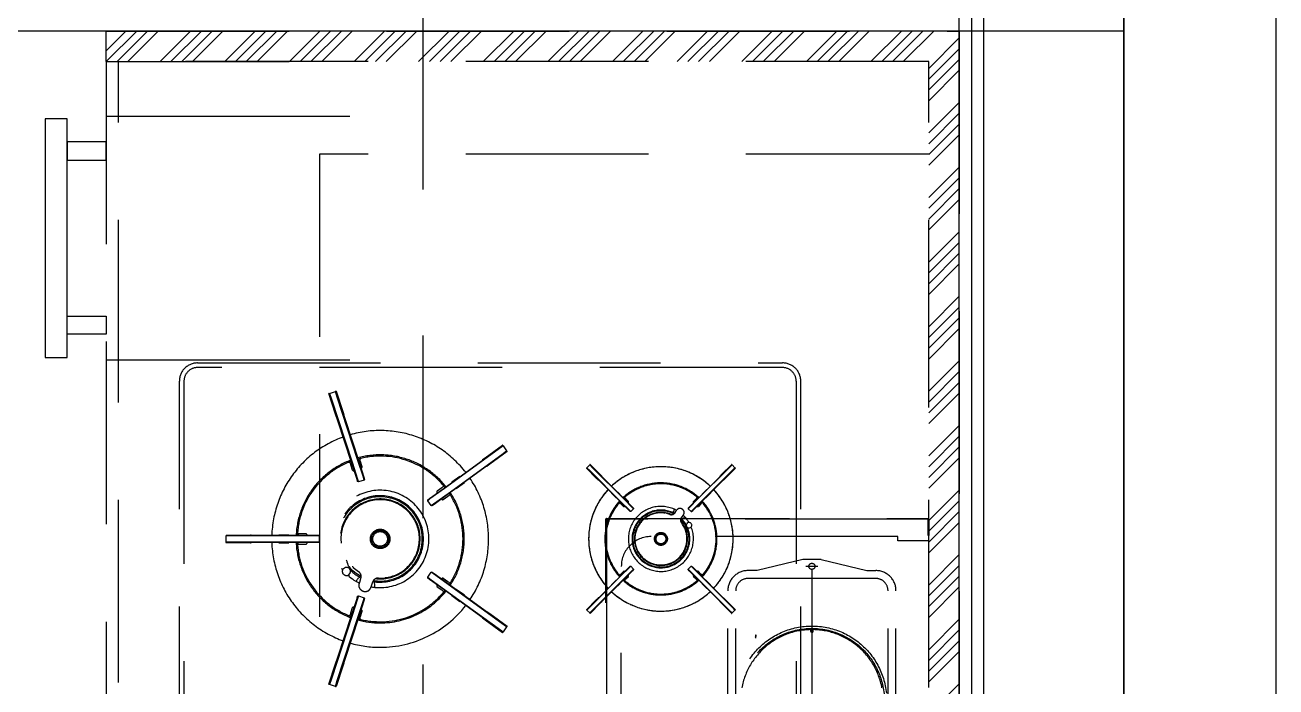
# Model space of a CAD drawing. Header units: millimetres. Extents: x 7294529 to 7346664, y 234399 to 276449.
# Drawn here: x 7305238 to 7306264, y 251716 to 252259 of the extents above; entities that cross this region are included whole.
import ezdxf
from ezdxf.xclip import XClip

# ---------------------------------------------------------------- set-up
doc = ezdxf.new("R2010")
doc.units = ezdxf.units.MM
doc.header["$LTSCALE"] = 100
doc.header["$XCLIPFRAME"] = 2
for name, pattern in [('C-303-L-TF_39B+59C$0$CEN', [62, 60, -1, 0, -1]), ('ST-DASH', [2.7, 1.5, -1.2]), ('U-39B-EX$0$CEN', [62, 60, -1, 0, -1]), ('U-39B-EX$0$HID', [2.3, 1.5, -0.8]), ('U-39B-EX$0$xref-u79B$0$( Hidden )', [0.375, 0.25, -0.125])]:
    doc.linetypes.add(name, pattern=pattern)
for name, color, linetype in [('BP', 7, 'Continuous'), ('C-303-L-TF_39B+59C$0$CEN', 1, 'C-303-L-TF_39B+59C$0$CEN'), ('C-303-L-TF_39B+59C$0$COL', 2, 'Continuous'), ('U-39B-EX$0$CEN', 1, 'U-39B-EX$0$CEN'), ('U-39B-EX$0$CON', 2, 'Continuous'), ('U-39B-EX$0$FUR_미설치가구', 8, 'U-39B-EX$0$HID'), ('U-39B-EX$0$INSUL_line', 8, 'Continuous'), ('U-39B-EX$0$S-ELE', 4, 'Continuous'), ('결로방지', 4, 'ST-DASH')]:
    doc.layers.add(name, color=color, linetype=linetype)
doc.layers.add('U-39B-EX$0$MC', color=152, linetype='Continuous', plot=False)

# ---------------------------------------------------------------- blocks, each defined once
blk = doc.blocks.new('U-39B-EX$0$xref-u79B$0$A$C252D7CA3')
at = {"color": 8, "linetype": 'U-39B-EX$0$xref-u79B$0$( Hidden )', "ltscale": 10}
for p, q in [((0, 50), (0, 250)), ((200, 50), (200, 250))]:
    blk.add_line(p, q, dxfattribs=at)
at = {"color": 8, "linetype": 'U-39B-EX$0$xref-u79B$0$( Hidden )', "ltscale": 10, "elevation": 0}
for points in [[(21, 18), (36, 18), (36, 50), (21, 50)], [(179, 18), (164, 18), (164, 50), (179, 50)], [(2, 18), (198, 18), (198, 0), (2, 0)]]:
    blk.add_lwpolyline(points, close=True, dxfattribs=at)
blk = doc.blocks.new('U-39B-EX$0$39B_주방가구_1')
at = {"layer": 'U-39B-EX$0$FUR_미설치가구', "linetype": 'U-39B-EX$0$HID'}
h = blk.add_hatch(dxfattribs=at)
h.set_pattern_fill('ANSI34', color=256, scale=50, angle=180)
h.set_pattern_definition([(225, (-475328.763, -1076637.795), (26.5165043, -26.5165043), []), (225, (-475337.602, -1076637.795), (26.5165043, -26.5165043), []), (225, (-475346.44, -1076637.795), (26.5165043, -26.5165043), []), (225, (-475355.28, -1076637.795), (26.5165043, -26.5165043), [])])
h.paths.add_polyline_path([(675, -25), (700, -25), (700, 2145), (0, 2145), (0, 2120), (675, 2120)])
for p, q in [((0, 2120), (210, 2120)), ((0, 2075), (210, 2075)), ((0, 1875), (210, 1875)), ((75, 1872.5), (555, 1872.5)), ((555, 1868.7), (75, 1868.7)), ((60, 1292.5), (60, 1857.5)), ((63.8, 1857.5), (63.8, 1292.5)), ((183.3, 1847.5), (188.1, 1849.1)), ((189.6, 1844.3), (188.1, 1849.1)), ((188.7, 1848.8), (188.1, 1849.1)), ((188.3, 1849.1), (188.1, 1849.1)), ((188.7, 1848.8), (190.1, 1844.5)), ((188.8, 1849.3), (194.3, 1832.5)), ((566.2, 1857.5), (566.2, 1292.5)), ((570, 1292.5), (570, 1857.5)), ((188.1, 1830.5), (182.6, 1847.3)), ((183.3, 1847.5), (183, 1846.9)), ((184.4, 1842.6), (183, 1846.9)), ((183.3, 1847.5), (183.1, 1847.5)), ((183.3, 1847.5), (184.9, 1842.8)), ((201.2, 1790.8), (184.4, 1842.6)), ((184.9, 1842.8), (201.7, 1790.9)), ((206.5, 1792.5), (189.6, 1844.3)), ((190.1, 1844.5), (206.9, 1792.6)), ((188.9, 1828.1), (188.1, 1830.5)), ((194.3, 1832.5), (195, 1830.1)), ((202.1, 1808), (202, 1808)), ((204.6, 1800.2), (202.1, 1808)), ((196.2, 1806.1), (198.7, 1798.3)), ((196.3, 1806.1), (196.2, 1806.1)), ((198.7, 1798.3), (198.8, 1798.3)), ((204.5, 1800.2), (204.6, 1800.2)), ((277.2, 1769.8), (321.3, 1801.8)), ((321.6, 1801.4), (277.5, 1769.4)), ((280.5, 1765.4), (324.6, 1797.4)), ((324.9, 1797), (280.8, 1764.9)), ((310.9, 1794.6), (325.2, 1805)), ((329, 1799.7), (314.7, 1789.3)), ((321.3, 1801.8), (325, 1804.5)), ((325.7, 1804.4), (321.6, 1801.4)), ((324.6, 1797.4), (328.6, 1800.3)), ((328.5, 1799.6), (324.9, 1797)), ((325.7, 1804.4), (325, 1804.5)), ((325.7, 1804.4), (325.5, 1804.6)), ((325.7, 1804.4), (328.6, 1800.3)), ((328.5, 1799.6), (328.6, 1800.3)), ((328.8, 1800.1), (328.6, 1800.3)), ((200.1, 1790.2), (200.5, 1789)), ((200.5, 1789), (201.9, 1784.7)), ((205.8, 1776.9), (201.2, 1790.8)), ((201.7, 1790.9), (206.2, 1777)), ((211, 1778.6), (206.5, 1792.5)), ((206.9, 1792.6), (211.5, 1778.8)), ((208.6, 1791.6), (208.2, 1792.8)), ((210, 1787.3), (208.6, 1791.6)), ((308.9, 1793.1), (310.9, 1794.6)), ((314.7, 1789.3), (312.7, 1787.8)), ((394.4, 1786.4), (394.3, 1786.3)), ((394.4, 1786.4), (396.8, 1788.8)), ((394.4, 1786.4), (396.8, 1784.1)), ((394.4, 1786.4), (394.4, 1786)), ((396.9, 1788.9), (396.8, 1788.8)), ((399.1, 1786.4), (396.8, 1788.8)), ((397.2, 1788.8), (396.8, 1788.8)), ((397.1, 1789.2), (405.4, 1780.8)), ((397.2, 1788.8), (399.3, 1786.7)), ((424.8, 1760.8), (399.1, 1786.4)), ((399.3, 1786.7), (425, 1761)), ((511.1, 1786.7), (485.4, 1761)), ((485.6, 1760.8), (511.3, 1786.4)), ((513.3, 1789.2), (505, 1780.8)), ((513.2, 1788.8), (511.1, 1786.7)), ((511.3, 1786.4), (513.7, 1788.8)), ((513.2, 1788.8), (513.7, 1788.8)), ((513.5, 1788.9), (513.7, 1788.8)), ((516, 1786.4), (513.7, 1788.8)), ((516, 1786.4), (513.7, 1784.1)), ((516, 1786.4), (516, 1786)), ((516, 1786.4), (516.1, 1786.3)), ((203.2, 1784.1), (203.4, 1784.1)), ((206.3, 1775.1), (205.8, 1776.9)), ((206.2, 1777), (207, 1774.8)), ((211.7, 1776.3), (207, 1774.8)), ((209.1, 1786), (209.3, 1786.1)), ((211.7, 1776.3), (211, 1778.6)), ((211.5, 1778.8), (212, 1776.9)), ((212, 1776.9), (211.7, 1776.3)), ((290.2, 1779.3), (283.6, 1774.5)), ((290.3, 1779.3), (290.2, 1779.3)), ((402.4, 1777.7), (394, 1786.1)), ((396.5, 1783.9), (394.4, 1786)), ((422.2, 1758.2), (396.5, 1783.9)), ((396.8, 1784.1), (422.4, 1758.4)), ((403.6, 1776.6), (402.4, 1777.7)), ((405.4, 1780.8), (406.6, 1779.6)), ((513.7, 1784.1), (488, 1758.4)), ((488.2, 1758.2), (513.9, 1783.9)), ((505, 1780.8), (503.8, 1779.6)), ((506.8, 1776.6), (508, 1777.7)), ((508, 1777.7), (516.4, 1786.1)), ((513.9, 1783.9), (516, 1786)), ((207, 1774.8), (206.3, 1775.1)), ((265.4, 1761.2), (277.2, 1769.8)), ((277.5, 1769.4), (265.7, 1760.8)), ((271.4, 1765.9), (271.6, 1765.7)), ((275.3, 1769.9), (271.7, 1767.3)), ((276.3, 1770.7), (275.3, 1769.9)), ((283.6, 1774.5), (283.6, 1774.4)), ((287.2, 1769.5), (293.9, 1774.3)), ((287.2, 1769.6), (287.2, 1769.5)), ((293.9, 1774.3), (293.8, 1774.4)), ((414.6, 1765.8), (414.6, 1765.7)), ((417.5, 1768.6), (417.4, 1768.6)), ((421.4, 1764.8), (417.5, 1768.6)), ((489.1, 1764.8), (492.9, 1768.6)), ((492.9, 1768.6), (493, 1768.6)), ((495.8, 1765.8), (495.8, 1765.7)), ((265.7, 1760.8), (263.8, 1759.4)), ((263.8, 1759.4), (263.9, 1760.1)), ((266.7, 1755.4), (263.8, 1759.4)), ((263.9, 1760.1), (265.4, 1761.2)), ((266.7, 1755.4), (268.6, 1756.8)), ((269, 1756.4), (267.4, 1755.2)), ((268.6, 1756.8), (280.5, 1765.4)), ((280.8, 1764.9), (269, 1756.4)), ((275.1, 1760.8), (275.3, 1760.6)), ((276.6, 1760.4), (280.3, 1763)), ((280.3, 1763), (281.3, 1763.8)), ((414.6, 1765.7), (418.4, 1761.8)), ((418.4, 1761.8), (418.5, 1761.9)), ((421.3, 1764.7), (421.4, 1764.8)), ((421.7, 1757.5), (422.3, 1756.9)), ((429.1, 1751.3), (422.2, 1758.2)), ((422.3, 1756.9), (424.4, 1754.7)), ((422.4, 1758.4), (429.3, 1751.5)), ((431.7, 1753.9), (424.8, 1760.8)), ((425, 1761), (431.9, 1754.1)), ((426.3, 1760.9), (425.7, 1761.5)), ((428.5, 1758.8), (426.3, 1760.9)), ((428.3, 1757.7), (428.5, 1757.8)), ((485.4, 1761), (478.5, 1754.1)), ((478.7, 1753.9), (485.6, 1760.8)), ((488, 1758.4), (481.1, 1751.5)), ((481.3, 1751.3), (488.2, 1758.2)), ((482, 1758.8), (484.1, 1760.9)), ((482.1, 1757.7), (482, 1757.8)), ((484.1, 1760.9), (484.7, 1761.5)), ((488.1, 1756.9), (486, 1754.7)), ((488.7, 1757.5), (488.1, 1756.9)), ((489.1, 1764.7), (489.1, 1764.8)), ((492, 1761.8), (491.9, 1761.9)), ((495.8, 1765.7), (492, 1761.8)), ((267.4, 1755.2), (266.7, 1755.4)), ((425.4, 1754.7), (425.5, 1754.9)), ((430, 1750.4), (429.1, 1751.3)), ((429.3, 1751.5), (430.5, 1750.4)), ((430.5, 1750.4), (430, 1750.4)), ((432.8, 1752.7), (430.5, 1750.4)), ((432.8, 1752.7), (431.7, 1753.9)), ((431.9, 1754.1), (432.8, 1753.2)), ((432.8, 1753.2), (432.8, 1752.7)), ((465.3, 1749.4), (465.4, 1749.4)), ((466.5, 1749.2), (467.8, 1751)), ((467.8, 1751), (468.4, 1751.8)), ((473.2, 1747.1), (471.9, 1745.3)), ((473.8, 1747.9), (473.2, 1747.1)), ((478.5, 1754.1), (477.6, 1753.2)), ((477.6, 1752.7), (478.7, 1753.9)), ((477.6, 1753.2), (477.6, 1752.7)), ((477.6, 1752.7), (480, 1750.4)), ((481.1, 1751.5), (480, 1750.4)), ((480, 1750.4), (480.4, 1750.4)), ((480.4, 1750.4), (481.3, 1751.3)), ((485, 1754.7), (484.9, 1754.9)), ((472.4, 1744.2), (472.4, 1744.2)), ((477.5, 1741.5), (476.8, 1740.9)), ((478.7, 1737.1), (479.6, 1737.3)), ((98.3, 1731.2), (116, 1731.2)), ((98.8, 1731), (98.3, 1730.5)), ((98.3, 1730.7), (98.3, 1730.5)), ((98.3, 1725.5), (98.3, 1730.5)), ((103.3, 1730.5), (98.3, 1730.5)), ((98.3, 1725.5), (103.3, 1725.5)), ((98.3, 1725.5), (98.8, 1725)), ((98.3, 1725.5), (98.3, 1725.2)), ((116, 1724.7), (98.3, 1724.7)), ((98.8, 1731), (103.3, 1731)), ((103.3, 1725), (98.8, 1725)), ((103.3, 1731), (157.8, 1731)), ((157.8, 1730.5), (103.3, 1730.5)), ((103.3, 1725.5), (157.8, 1725.5)), ((157.8, 1725), (103.3, 1725)), ((116, 1731.2), (118.5, 1731.2)), ((118.5, 1724.7), (116, 1724.7)), ((149.9, 1731.1), (141.7, 1731.1)), ((141.7, 1731.1), (141.7, 1731)), ((141.7, 1725), (141.7, 1724.9)), ((141.7, 1724.9), (149.9, 1724.9)), ((149.9, 1731), (149.9, 1731.1)), ((149.9, 1724.9), (149.9, 1725)), ((157.8, 1731), (172.4, 1731)), ((172.4, 1730.5), (157.8, 1730.5)), ((157.8, 1725.5), (172.4, 1725.5)), ((172.4, 1725), (157.8, 1725)), ((159.3, 1732.2), (158, 1732.2)), ((163.8, 1732.2), (159.3, 1732.2)), ((164.8, 1731), (164.8, 1731.2)), ((164.8, 1724.7), (164.8, 1725)), ((172.4, 1731), (174.3, 1731)), ((174.8, 1730.5), (172.4, 1730.5)), ((172.4, 1725.5), (174.8, 1725.5)), ((174.3, 1725), (172.4, 1725)), ((174.3, 1731), (174.8, 1730.5)), ((174.8, 1725.5), (174.3, 1725)), ((174.8, 1730.5), (174.8, 1725.5)), ((649.7, 1729.9), (447.2, 1729.9)), ((454.8, 1733.3), (454.8, 1733)), ((456.7, 1732.7), (456.8, 1733.1)), ((649.7, 1726.4), (649.7, 1729.9)), ((675, 1726.4), (649.7, 1726.4)), ((158, 1723.7), (159.3, 1723.7)), ((159.3, 1723.7), (163.8, 1723.7)), ((219.5, 1722.7), (219.2, 1722.3)), ((221.7, 1720.6), (222, 1721)), ((422.2, 1697.8), (429.1, 1704.7)), ((429.3, 1704.5), (422.4, 1697.6)), ((429.1, 1704.7), (430, 1705.6)), ((430.5, 1705.6), (429.3, 1704.5)), ((430, 1705.6), (430.5, 1705.6)), ((430.5, 1705.6), (432.8, 1703.2)), ((477.6, 1703.2), (480, 1705.6)), ((481.1, 1704.5), (480, 1705.6)), ((480, 1705.6), (480.4, 1705.6)), ((480.4, 1705.6), (481.3, 1704.7)), ((488, 1697.6), (481.1, 1704.5)), ((481.3, 1704.7), (488.2, 1697.8)), ((571.6, 1711), (534.1, 1702)), ((586.6, 1711), (571.6, 1711)), ((574.1, 1705.5), (584.1, 1705.5)), ((586.6, 1711), (624.1, 1702)), ((195.5, 1704.1), (194.4, 1703.4)), ((199.2, 1698.4), (199.9, 1699.6)), ((207.8, 1696.8), (207.8, 1696.8)), ((208, 1692.4), (209, 1695.5)), ((263.8, 1696.6), (266.7, 1700.6)), ((263.8, 1696.6), (265.7, 1695.2)), ((263.9, 1695.9), (263.8, 1696.6)), ((265.4, 1694.8), (263.9, 1695.9)), ((277.2, 1686.2), (265.4, 1694.8)), ((265.7, 1695.2), (277.5, 1686.6)), ((266.7, 1700.6), (267.4, 1700.7)), ((268.6, 1699.2), (266.7, 1700.6)), ((267.4, 1700.7), (269, 1699.6)), ((280.5, 1690.6), (268.6, 1699.2)), ((269, 1699.6), (280.8, 1691)), ((275.3, 1695.4), (275.1, 1695.2)), ((280.3, 1692.9), (276.6, 1695.6)), ((396.5, 1672.1), (422.2, 1697.8)), ((422.4, 1697.6), (396.8, 1671.9)), ((399.1, 1669.5), (424.8, 1695.2)), ((425, 1695), (399.3, 1669.3)), ((418.4, 1694.1), (414.6, 1690.3)), ((418.5, 1694.1), (418.4, 1694.1)), ((422.3, 1699.1), (421.7, 1698.5)), ((424.4, 1701.2), (422.3, 1699.1)), ((424.8, 1695.2), (431.7, 1702.1)), ((431.9, 1701.9), (425, 1695)), ((425.5, 1701.1), (425.4, 1701.2)), ((425.7, 1694.5), (426.3, 1695.1)), ((426.3, 1695.1), (428.5, 1697.2)), ((428.5, 1698.2), (428.3, 1698.3)), ((431.7, 1702.1), (432.8, 1703.2)), ((432.8, 1702.8), (431.9, 1701.9)), ((432.8, 1703.2), (432.8, 1702.8)), ((477.6, 1703.2), (478.7, 1702.1)), ((477.6, 1702.8), (477.6, 1703.2)), ((478.5, 1701.9), (477.6, 1702.8)), ((485.4, 1695), (478.5, 1701.9)), ((478.7, 1702.1), (485.6, 1695.2)), ((482.1, 1698.3), (482, 1698.2)), ((482, 1697.2), (484.1, 1695.1)), ((484.1, 1695.1), (484.7, 1694.5)), ((485, 1701.2), (484.9, 1701.1)), ((511.1, 1669.3), (485.4, 1695)), ((485.6, 1695.2), (511.3, 1669.5)), ((488.1, 1699.1), (486, 1701.2)), ((513.7, 1671.9), (488, 1697.6)), ((488.7, 1698.5), (488.1, 1699.1)), ((488.2, 1697.8), (513.9, 1672.1)), ((492, 1694.1), (491.9, 1694.1)), ((495.8, 1690.3), (492, 1694.1)), ((534.1, 1702), (526.6, 1702)), ((631.6, 1695.5), (526.6, 1695.5)), ((579.1, 1703), (579.1, 1486.6)), ((624.1, 1702), (631.6, 1702)), ((207.5, 1690.9), (208, 1692.4)), ((217.5, 1689.3), (217, 1687.9)), ((218.5, 1692.4), (217.5, 1689.3)), ((220.3, 1692.8), (220.2, 1692.8)), ((271.6, 1690.3), (271.4, 1690.1)), ((271.7, 1688.7), (275.3, 1686.1)), ((275.3, 1686.1), (276.3, 1685.3)), ((321.3, 1654.1), (277.2, 1686.2)), ((277.5, 1686.6), (321.6, 1654.6)), ((281.3, 1692.2), (280.3, 1692.9)), ((324.6, 1658.6), (280.5, 1690.6)), ((280.8, 1691), (324.9, 1659)), ((293.9, 1681.7), (287.2, 1686.5)), ((287.2, 1686.5), (287.2, 1686.4)), ((414.6, 1690.3), (414.6, 1690.2)), ((417.4, 1687.4), (417.5, 1687.4)), ((417.5, 1687.4), (421.4, 1691.2)), ((421.4, 1691.2), (421.3, 1691.3)), ((489.1, 1691.3), (489.1, 1691.2)), ((489.1, 1691.2), (492.9, 1687.4)), ((492.9, 1687.4), (493, 1687.4)), ((495.8, 1690.2), (495.8, 1690.3)), ((510.1, 1504.5), (510.1, 1685.5)), ((516.6, 1504.5), (516.6, 1685.5)), ((641.6, 1504.5), (641.6, 1685.5)), ((648.1, 1504.5), (648.1, 1685.5)), ((201.2, 1665.2), (205.8, 1679.1)), ((206.2, 1678.9), (201.7, 1665)), ((205.8, 1679.1), (206.3, 1680.9)), ((207, 1681.2), (206.2, 1678.9)), ((206.3, 1680.9), (207, 1681.2)), ((206.5, 1663.5), (211, 1677.4)), ((211.5, 1677.2), (206.9, 1663.3)), ((207, 1681.2), (211.7, 1679.7)), ((211, 1677.4), (211.7, 1679.7)), ((212, 1679), (211.5, 1677.2)), ((211.7, 1679.7), (212, 1679)), ((283.6, 1681.5), (283.6, 1681.5)), ((283.6, 1681.5), (290.2, 1676.6)), ((290.2, 1676.6), (290.3, 1676.7)), ((293.8, 1681.6), (293.9, 1681.7)), ((394, 1669.9), (402.4, 1678.2)), ((405.4, 1675.2), (397.1, 1666.8)), ((402.4, 1678.2), (403.6, 1679.4)), ((406.6, 1676.3), (405.4, 1675.2)), ((505, 1675.2), (503.8, 1676.3)), ((513.3, 1666.8), (505, 1675.2)), ((506.8, 1679.4), (508, 1678.2)), ((508, 1678.2), (516.4, 1669.9)), ((184.4, 1613.4), (201.2, 1665.2)), ((201.7, 1665), (184.9, 1613.2)), ((189.6, 1611.7), (206.5, 1663.5)), ((206.9, 1663.3), (190.1, 1611.5)), ((200.5, 1667), (200.1, 1665.8)), ((201.9, 1671.3), (200.5, 1667)), ((203.4, 1671.9), (203.2, 1671.9)), ((208.2, 1663.2), (208.6, 1664.4)), ((208.6, 1664.4), (210, 1668.7)), ((209.3, 1669.9), (209.1, 1670)), ((312.7, 1668.1), (314.7, 1666.7)), ((314.7, 1666.7), (329, 1656.3)), ((394.3, 1669.7), (394.4, 1669.5)), ((394.4, 1670), (396.5, 1672.1)), ((396.8, 1671.9), (394.4, 1669.5)), ((394.4, 1670), (394.4, 1669.5)), ((396.8, 1667.2), (394.4, 1669.5)), ((396.8, 1667.2), (399.1, 1669.5)), ((396.8, 1667.2), (397.2, 1667.2)), ((396.8, 1667.2), (396.9, 1667.1)), ((399.3, 1669.3), (397.2, 1667.2)), ((513.2, 1667.2), (511.1, 1669.3)), ((511.3, 1669.5), (513.7, 1667.2)), ((513.2, 1667.2), (513.7, 1667.2)), ((513.5, 1667.1), (513.7, 1667.2)), ((516, 1669.5), (513.7, 1671.9)), ((516, 1669.5), (513.7, 1667.2)), ((513.9, 1672.1), (516, 1670)), ((516, 1669.5), (516, 1670)), ((516, 1669.5), (516.1, 1669.7)), ((198.7, 1657.7), (196.2, 1649.9)), ((198.8, 1657.7), (198.7, 1657.7)), ((202.1, 1648), (204.6, 1655.8)), ((204.6, 1655.8), (204.5, 1655.8)), ((310.9, 1661.4), (308.9, 1662.9)), ((325.2, 1651), (310.9, 1661.4)), ((325, 1651.5), (321.3, 1654.1)), ((321.6, 1654.6), (325.7, 1651.6)), ((328.6, 1655.7), (324.6, 1658.6)), ((324.9, 1659), (328.5, 1656.4)), ((328.6, 1655.7), (325.7, 1651.6)), ((328.6, 1655.7), (328.5, 1656.4)), ((328.6, 1655.7), (328.8, 1655.9)), ((578.1, 1652), (578.1, 1653.5)), ((580.1, 1652), (580.1, 1653.5)), ((196.2, 1649.9), (196.3, 1649.9)), ((202, 1648), (202.1, 1648)), ((325, 1651.5), (325.7, 1651.6)), ((325.5, 1651.4), (325.7, 1651.6)), ((579.6, 1651.5), (578.6, 1651.5)), ((182.6, 1608.7), (188.1, 1625.5)), ((188.1, 1625.5), (188.9, 1627.9)), ((194.3, 1623.5), (188.8, 1606.7)), ((195, 1625.9), (194.3, 1623.5)), ((183, 1609.1), (184.4, 1613.4)), ((184.9, 1613.2), (183.3, 1608.5)), ((183, 1609.1), (183.3, 1608.5)), ((183.1, 1608.5), (183.3, 1608.5)), ((188.1, 1606.9), (183.3, 1608.5)), ((188.1, 1606.9), (189.6, 1611.7)), ((188.1, 1606.9), (188.7, 1607.2)), ((188.1, 1606.9), (188.3, 1606.8)), ((190.1, 1611.5), (188.7, 1607.2))]:
    blk.add_line(p, q, dxfattribs=at)
for points in [[(675, 0), (675, 2120), (0, 2120), (0, 2145), (700, 2145), (700, 0), (675, 0)], [(10, 0), (10, 2120)]]:
    blk.add_lwpolyline(points, dxfattribs=at)
for points in [[(675, 0), (675, 2120), (0, 2120), (0, 0)], [(175, 1145.9), (675, 1145.9), (675, 2043.9), (175, 2043.9)]]:
    blk.add_lwpolyline(points, close=True, dxfattribs=at)
for points in [[(674.4, 1744.3), (410.6, 1744.3), (410.6, 1445.5), (674.4, 1445.5), (674.4, 1458.9), (675, 1458.9), (675, 1445.5, -0.414214), (674.4, 1444.9), (410.6, 1444.9, -0.414214), (410, 1445.5), (410, 1744.3, -0.414214), (410.6, 1744.9), (674.4, 1744.9, -0.414214), (675, 1744.3), (675, 1730.9), (674.4, 1730.9)], [(533.4, 1648.9), (532.9, 1648.9), (532.7, 1647.6, -0.138775), (533.1, 1646.6)]]:
    blk.add_lwpolyline(points, format="xyb", close=True, dxfattribs=at)
blk.add_lwpolyline([(675, 1463.4), (649.7, 1463.4), (649.7, 1459.9), (447.2, 1459.9, -0.414214), (422.7, 1484.4), (422.7, 1705.4)], format="xyb", dxfattribs=at)
for centre, radius in [((224.8, 1728), 8), ((224.8, 1728), 7.5), ((224.8, 1728), 7), ((224.8, 1728), 6), ((455.2, 1728), 5.33), ((455.2, 1728), 5), ((455.2, 1728), 4.67), ((455.2, 1728), 4), ((579.1, 1705.5), 2.5), ((579.1, 1595), 61.5), ((579.1, 1595), 59.5)]:
    blk.add_circle(centre, radius, dxfattribs=at)
for centre, radius, start, end in [((75, 1857.5), 15, 90, 180), ((75, 1857.5), 11.2, 90, 180), ((555, 1857.5), 15, 0, 90), ((555, 1857.5), 11.2, 0, 90), ((189.8, 1845.1), 4.29, 103.7031, 110.3867), ((184.1, 1843.7), 3.91, 105.2902, 112.62), ((189.3, 1828.2), 0.5, 198, 258), ((194.6, 1829.9), 0.5, 318, 18), ((224.8, 1728), 89, 109.9317, 178.0683), ((224.8, 1728), 89, 37.9317, 106.0683), ((224.8, 1728), 69, 38.4919, 105.5081), ((322.3, 1802.4), 3.91, 33.2902, 40.62), ((325.4, 1797.5), 4.29, 31.7031, 38.3867), ((224.8, 1728), 69, 110.4919, 177.5081), ((224.8, 1728), 68, 112.4942, 175.5058), ((224.8, 1728), 68, 110.7804, 112.4942), ((199.2, 1789.9), 1, 18, 112.4942), ((224.8, 1728), 68, 110.5286, 110.7804), ((224.8, 1728), 68, 105.2196, 105.4714), ((224.8, 1728), 68, 103.506, 105.2196), ((209.2, 1793.1), 1, 103.5058, 198), ((224.8, 1728), 68, 40.4942, 103.5058), ((209, 1787), 1, 288, 18), ((309.2, 1792.7), 0.5, 126, 186), ((312.4, 1788.2), 0.5, 246, 306), ((396, 1784.4), 2.61, 132.2902, 139.62), ((399, 1787), 2.86, 130.7031, 137.3867), ((455.2, 1728), 59.3, 46.9317, 133.0683), ((455.2, 1728), 59.3, 97.0683, 133.0683), ((455.2, 1728), 59.3, 46.9317, 97.0683), ((511.4, 1787), 2.86, 42.6133, 49.2969), ((514.4, 1784.4), 2.61, 40.38, 47.7098), ((202.9, 1785), 1, 198, 288), ((224.8, 1728), 89, 325.9317, 34.0683), ((403.8, 1776.8), 0.333, 225, 285), ((406.4, 1779.4), 0.333, 345, 45), ((504, 1779.4), 0.333, 135, 195), ((506.6, 1776.8), 0.333, 255, 315), ((224.8, 1728), 40, 264.1386, 217.4632), ((272.2, 1766.5), 1, 126, 216), ((275.8, 1771.5), 1, 306, 40.4942), ((224.8, 1728), 68, 38.5286, 38.7804), ((224.8, 1728), 69, 326.4919, 33.5081), ((455.2, 1728), 59.3, 136.9317, 223.0683), ((455.2, 1728), 59.3, 136.9317, 169.0683), ((455.2, 1728), 46, 47.4919, 132.5081), ((455.2, 1728), 46, 117, 132.5081), ((455.2, 1728), 45.3, 49.4942, 132.4714), ((455.2, 1728), 45.3, 103.4942, 132.4714), ((455.2, 1728), 46, 101.4919, 117), ((455.2, 1728), 46, 47.4919, 96.5081), ((455.2, 1728), 45.3, 49.4942, 94.5058), ((455.2, 1728), 59.3, 28.9317, 43.0683), ((455.2, 1728), 59.3, 316.9317, 43.0683), ((224.8, 1728), 35.5, 262.6786, 220.8307), ((224.8, 1728), 34.6, 261.5963, 242.4037), ((224.8, 1728), 32.8, 270, 240.2863), ((224.8, 1728), 32.2, 279.302, 224.6224), ((276.1, 1761.2), 1, 216, 306), ((281.9, 1763), 1, 31.5058, 126), ((224.8, 1728), 68, 33.2196, 33.4714), ((224.8, 1728), 68, 31.506, 33.2196), ((224.8, 1728), 68, 328.4942, 31.5058), ((455.2, 1728), 46, 137.4919, 222.5081), ((455.2, 1728), 45.3, 137.5286, 222.4714), ((455.2, 1728), 46, 137.4919, 168.5081), ((455.2, 1728), 45.3, 137.5286, 166.5058), ((455.2, 1728), 45.3, 137.7804, 139.4942), ((421.2, 1757), 0.667, 45, 139.4942), ((455.2, 1728), 45.3, 137.5286, 137.7804), ((455.2, 1728), 45.3, 132.2196, 132.4714), ((426.2, 1762), 0.667, 130.5058, 225), ((428, 1758.3), 0.667, 315, 45), ((482.4, 1758.3), 0.667, 135, 225), ((484.2, 1762), 0.667, 315, 49.4942), ((455.2, 1728), 45.3, 47.7804, 49.494), ((455.2, 1728), 45.3, 47.5286, 47.7804), ((455.2, 1728), 45.3, 42.2196, 42.4714), ((455.2, 1728), 45.3, 317.5286, 40.5058), ((489.2, 1757), 0.667, 40.5058, 135), ((455.2, 1728), 45.3, 31.4942, 42.2193), ((455.2, 1728), 46, 29.4919, 42.5081), ((455.2, 1728), 46, 317.4919, 42.5081), ((424.9, 1755.2), 0.667, 225, 315), ((455.2, 1728), 26.7, 66.1386, 19.4632), ((455.2, 1728), 23.7, 64.6786, 22.8307), ((455.2, 1728), 23.1, 63.5963, 44.4037), ((455.2, 1728), 21.8, 72, 42.2863), ((455.2, 1728), 21.4, 81.302, 26.6224), ((455.2, 1728), 21.4, 124.2355, 126.3023), ((455.2, 1728), 21.4, 69.6154, 79.2358), ((455.2, 1728), 21.8, 65.7137, 72), ((463.8, 1751.2), 3.33, 249.6154, 258.0577), ((463.8, 1751.2), 3.33, 258.0558, 265.213), ((463.8, 1751.2), 3.33, 265.2111, 324), ((470.9, 1749.6), 5.33, 155.0167, 184.2991), ((460.4, 1738.2), 11.6, 63.0898, 64.3036), ((470.9, 1749.6), 5.33, 184.2971, 189.4838), ((468.8, 1753.9), 6.19, 239.8461, 240.3473), ((455.2, 1728), 23.1, 62.7485, 62.9822), ((455.2, 1728), 26.7, 65.1178, 66.1386), ((470.7, 1749.6), 5.16, 153.7503, 155.0372), ((455.2, 1728), 26.7, 61.1808, 65.1178), ((470.5, 1750), 2.78, 144.1446, 144.3318), ((470.5, 1750.3), 2.62, 134.1757, 144.3109), ((470.6, 1750.2), 2.72, 143.9769, 144.2104), ((474.6, 1743.4), 3.33, 144, 203.4228), ((470.9, 1749.6), 5.33, 283.7009, 312.9833), ((455.2, 1728), 26.7, 42.8822, 46.8192), ((471.6, 1749.5), 2.7, 323.6726, 333.7418), ((471, 1749.4), 5.16, 312.9628, 314.2497), ((455.2, 1728), 26.7, 41.8614, 42.8822), ((455.2, 1728), 26.7, 32.5368, 41.8614), ((485.5, 1755.2), 0.667, 225, 315), ((455.2, 1728), 46, 317.4919, 24.5081), ((455.2, 1728), 45.3, 319.4942, 22.5058), ((455.2, 1728), 59.3, 316.9317, 25.0683), ((455.2, 1728), 59.3, 172.9317, 223.0683), ((475.6, 1749), 6.2, 227.6866, 228.1534), ((455.2, 1728), 23.1, 45.0139, 45.2479), ((455.2, 1728), 22.9, 23.5504, 44.9822), ((463.4, 1736.3), 11.4, 43.6654, 44.9007), ((474.6, 1743.4), 3.33, 203.4209, 210.5385), ((470.9, 1749.6), 5.33, 278.5162, 283.7029), ((474.6, 1743.4), 3.33, 210.5366, 218.3846), ((455.2, 1728), 21.4, 28.6859, 38.3846), ((455.2, 1728), 23.7, 29.1693, 43.3214), ((455.2, 1728), 21.4, 26.6221, 28.6862), ((476, 1739.6), 0.134, 206.1335, 231.0926), ((475.8, 1739.3), 0.168, 1.8144, 61.0699), ((478.2, 1739.2), 2.17, 128, 175.8988), ((478.2, 1739.2), 2.17, 175.8988, 236.1012), ((473.1, 1735.8), 3.33, 346.3191, 23.5504), ((479.6, 1734.2), 3.33, 166.3191, 194.3276), ((478.2, 1739.2), 2.17, 236.1012, 284), ((477.1, 1737.2), 0.13, 180.5502, 206.2237), ((477.1, 1742), 0.661, 307.8742, 335.3382), ((478.2, 1739.2), 2.33, 305.6342, 106.2344), ((477.1, 1742), 0.67, 335.3505, 32.3988), ((479.7, 1736.7), 0.661, 76.6696, 104.118), ((479.7, 1736.7), 0.67, 19.6012, 76.6495), ((102.6, 1730.9), 4.29, 175.7031, 182.3867), ((102.2, 1725.1), 3.91, 177.2902, 184.62), ((118.5, 1730.7), 0.5, 30, 90), ((118.5, 1725.2), 0.5, 270, 330), ((224.8, 1728), 89, 181.9317, 250.0683), ((224.8, 1728), 69, 182.4919, 249.5081), ((224.8, 1728), 68, 175.506, 177.2196), ((224.8, 1728), 68, 177.2196, 177.4714), ((224.8, 1728), 68, 182.5286, 182.7804), ((224.8, 1728), 68, 182.7804, 184.4942), ((158, 1733.2), 1, 175.5058, 270), ((163.8, 1731.2), 1, 0, 90), ((163.8, 1724.7), 1, 270, 0), ((455.2, 1728), 46, 173.4919, 222.5081), ((455.2, 1728), 45.3, 175.4942, 222.4714), ((447.2, 1705.4), 24.5, 90, 180), ((158, 1722.7), 1, 90, 184.4942), ((224.8, 1728), 68, 184.4942, 247.5058), ((197.2, 1701.4), 3.25, 74.1012, 122), ((192.9, 1707.8), 5, 4.3191, 32.3276), ((202.9, 1708.6), 5, 184.3191, 221.5504), ((197.8, 1704.6), 0.195, 18.5502, 44.2237), ((197.2, 1701.4), 3.25, 13.8988, 74.1012), ((224.8, 1728), 34.3, 221.5504, 242.9822), ((224.8, 1728), 32.1, 224.6221, 226.6862), ((224.8, 1728), 32.2, 226.6859, 236.3846), ((193.8, 1704.3), 1, 217.6012, 274.6495), ((197.2, 1701.4), 3.5, 143.6342, 304.2344), ((193.8, 1704.3), 0.992, 274.6696, 302.118), ((200, 1697.9), 0.991, 145.8742, 173.3382), ((200, 1697.9), 1, 173.3505, 230.3988), ((224.8, 1728), 40, 230.5368, 239.8614), ((197.2, 1701.4), 3.25, 326, 13.8988), ((200.6, 1702.3), 0.252, 199.8144, 259.0699), ((200.5, 1701.8), 0.201, 44.1335, 69.0926), ((224.8, 1728), 35.5, 227.1693, 241.3214), ((212.4, 1689.9), 8, 121.7009, 150.9833), ((204.2, 1697.1), 5, 48.5366, 56.3846), ((204.2, 1697.1), 5, 41.4209, 48.5385), ((204.2, 1697.1), 5, 342, 41.4228), ((212.4, 1690), 7.99, 116.5162, 121.7029), ((216.9, 1712.4), 17.1, 241.6654, 242.9007), ((224.8, 1728), 34.6, 243.0139, 243.2479), ((205.4, 1688.6), 9.3, 65.6866, 66.1534), ((223.3, 1690.9), 5, 103.2111, 162), ((224.8, 1728), 32.8, 263.7137, 270), ((223.3, 1690.9), 5, 96.0558, 103.213), ((223.3, 1690.9), 5, 87.6154, 96.0577), ((224.8, 1728), 32.2, 267.6154, 277.2358), ((224.8, 1728), 32.1, 277.2355, 279.3023), ((276.1, 1694.8), 1, 54, 144), ((455.2, 1728), 45.3, 220.506, 222.2196), ((421.2, 1699), 0.667, 220.5058, 315), ((455.2, 1728), 45.3, 222.2196, 222.4714), ((455.2, 1728), 46, 227.4919, 240.5081), ((455.2, 1728), 46, 227.4919, 312.5081), ((424.9, 1700.8), 0.667, 45, 135), ((455.2, 1728), 45.3, 227.5286, 238.5058), ((455.2, 1728), 45.3, 227.5286, 227.7804), ((455.2, 1728), 45.3, 227.5286, 312.4714), ((426.2, 1694), 0.667, 135, 229.4942), ((428, 1697.7), 0.667, 315, 45), ((455.2, 1728), 46, 245.4919, 312.5081), ((482.4, 1697.7), 0.667, 135, 225), ((484.2, 1694), 0.667, 310.5058, 45), ((455.2, 1728), 45.3, 310.506, 312.2196), ((485.5, 1700.8), 0.667, 45, 135), ((455.2, 1728), 45.3, 312.2196, 312.4714), ((455.2, 1728), 45.3, 317.5286, 317.7804), ((489.2, 1699), 0.667, 225, 319.4942), ((455.2, 1728), 45.3, 317.7804, 319.4942), ((526.6, 1685.5), 16.5, 90, 180), ((526.6, 1685.5), 10, 90, 180), ((631.6, 1685.5), 16.5, 0, 90), ((631.6, 1685.5), 10, 0, 90), ((224.8, 1728), 40, 239.8614, 240.8822), ((224.8, 1728), 40, 240.8822, 244.8192), ((212.2, 1690.1), 7.74, 150.9628, 152.2497), ((211.3, 1689.7), 4.05, 161.6726, 171.7418), ((224.8, 1728), 68, 256.4942, 319.5058), ((213.3, 1689), 3.93, 332.1757, 342.3109), ((213.1, 1689.1), 4.08, 341.9769, 342.2104), ((213.2, 1689.5), 4.16, 342.1446, 342.3318), ((224.8, 1728), 40, 259.1808, 263.1178), ((217.3, 1684.7), 9.29, 77.8461, 78.3473), ((224.8, 1728), 34.6, 260.7485, 260.9822), ((222.1, 1711.1), 17.5, 261.0898, 262.3036), ((212.4, 1690), 7.99, 22.2971, 27.4838), ((212.4, 1689.9), 8, 353.0167, 22.2991), ((224.8, 1728), 40, 263.1178, 264.1386), ((212.7, 1689.9), 7.74, 351.7503, 353.0372), ((224.8, 1728), 69, 270, 321.5081), ((272.2, 1689.5), 1, 144, 234), ((275.8, 1684.5), 1, 319.5058, 54), ((224.8, 1728), 68, 321.2196, 321.4714), ((281.9, 1693), 1, 234, 328.4942), ((224.8, 1728), 68, 326.5286, 326.7804), ((224.8, 1728), 68, 326.7804, 328.4942), ((455.2, 1728), 59.3, 226.9317, 241.0683), ((455.2, 1728), 59.3, 226.9317, 313.0683), ((455.2, 1728), 59.3, 244.9317, 313.0683), ((455.2, 1728), 45.3, 247.4942, 310.5058), ((403.8, 1679.2), 0.333, 75, 135), ((406.4, 1676.6), 0.333, 315, 15), ((504, 1676.6), 0.333, 165, 225), ((506.6, 1679.2), 0.333, 45, 105), ((199.2, 1666.1), 1, 247.5058, 342), ((224.8, 1728), 68, 247.506, 249.2196), ((224.8, 1728), 68, 249.2196, 249.4714), ((202.9, 1671), 1, 72, 162), ((209.2, 1662.8), 1, 162, 256.4942), ((209, 1669), 1, 342, 72), ((224.8, 1728), 89, 270, 322.0683), ((309.2, 1663.3), 0.5, 174, 234), ((312.4, 1667.7), 0.5, 54, 114), ((396.2, 1671.8), 2.86, 220.7031, 227.3867), ((398.8, 1668.8), 2.61, 222.2902, 229.62), ((511.4, 1669), 2.86, 310.7031, 317.3867), ((514.4, 1671.6), 2.61, 312.2902, 319.62), ((224.8, 1728), 69, 254.4919, 270), ((224.8, 1728), 68, 254.5286, 254.7804), ((224.8, 1728), 68, 254.7804, 256.4942), ((325.7, 1658.3), 3.91, 321.2902, 328.62), ((579.1, 1595, 0.1), 58.5, 90.9795, 169.5103), ((579.1, 1595, 0.1), 58.5, 10.4897, 89.0205), ((322, 1653.8), 4.29, 319.7031, 326.3867), ((578.6, 1652), 0.5, 180, 270), ((579.6, 1652), 0.5, 270, 0), ((224.8, 1728), 89, 253.9317, 270), ((189.3, 1627.7), 0.5, 102, 162), ((194.6, 1626), 0.5, 342, 42), ((184.2, 1612.7), 4.29, 247.7031, 254.3867), ((189.7, 1610.5), 3.91, 249.2902, 256.62)]:
    blk.add_arc(centre, radius, start, end, dxfattribs=at)
for points, knots in [([(277.8, 1770.6), (277.5, 1771), (277.1, 1771.4), (276.7, 1772), (276.5, 1772.1), (276.5, 1772.1)], [0, 0, 0, 0, 0.5, 0.5, 0.9960386, 0.9960386, 0.9960386, 0.9960386]), ([(425.8, 1762.5), (425.8, 1762.5), (425.6, 1762.4), (425.3, 1762), (425, 1761.8), (424.7, 1761.6)], [0.0085795, 0.0085795, 0.0085795, 0.0085795, 0.5, 0.5, 1, 1, 1, 1]), ([(488.8, 1758.5), (489, 1758.2), (489.2, 1757.9), (489.6, 1757.6), (489.7, 1757.4), (489.7, 1757.4)], [0, 0, 0, 0, 0.5, 0.5, 0.9960386, 0.9960386, 0.9960386, 0.9960386]), ([(465.4, 1749.4), (465.4, 1749.4), (465.5, 1749.3), (465.5, 1749.3), (465.6, 1749.2), (465.6, 1749.2)], [0, 0, 0, 0, 0.5, 0.5, 1, 1, 1, 1]), ([(474, 1748.3), (474.1, 1748.3), (474.1, 1748.4), (474.1, 1748.5), (474.2, 1748.6), (474.2, 1748.7), (474.2, 1748.9), (474.3, 1749), (474.3, 1749.1), (474.3, 1749.2), (474.3, 1749.4), (474.3, 1749.5), (474.3, 1749.6), (474.3, 1749.8), (474.3, 1749.9), (474.3, 1750), (474.3, 1750.2), (474.2, 1750.3), (474.2, 1750.4), (474.2, 1750.6), (474.1, 1750.7), (474.1, 1750.8), (474, 1750.9), (474, 1751.1), (473.9, 1751.2), (473.8, 1751.3), (473.7, 1751.4), (473.7, 1751.5), (473.6, 1751.6), (473.5, 1751.8), (473.4, 1751.9), (473.3, 1752), (473.2, 1752.1), (473.1, 1752.2), (473, 1752.2), (472.8, 1752.3), (472.7, 1752.4), (472.6, 1752.5), (472.5, 1752.6), (472.4, 1752.6), (472.2, 1752.7), (472.1, 1752.7), (472, 1752.8), (471.8, 1752.8), (471.7, 1752.9), (471.6, 1752.9), (471.4, 1752.9), (471.3, 1753), (471.2, 1753), (471, 1753), (470.9, 1753), (470.7, 1753), (470.6, 1753), (470.5, 1753), (470.3, 1753), (470.2, 1752.9), (470.1, 1752.9), (469.9, 1752.9), (469.8, 1752.9), (469.7, 1752.8), (469.6, 1752.8), (469.5, 1752.7), (469.3, 1752.6), (469.2, 1752.6), (469.1, 1752.5), (469, 1752.4), (468.9, 1752.4), (468.8, 1752.3), (468.8, 1752.2), (468.7, 1752.2)], [0, 0, 0, 0, 0.008353, 0.023218, 0.038088, 0.052965, 0.06785, 0.082744, 0.097649, 0.112566, 0.127493, 0.142433, 0.157385, 0.17235, 0.187326, 0.202314, 0.217313, 0.232323, 0.247343, 0.262373, 0.277411, 0.292458, 0.307512, 0.322573, 0.33764, 0.352713, 0.36779, 0.382872, 0.397958, 0.413047, 0.428138, 0.443232, 0.458329, 0.473427, 0.488526, 0.503627, 0.518729, 0.533831, 0.548933, 0.564035, 0.579137, 0.594238, 0.609338, 0.624436, 0.639532, 0.654626, 0.669717, 0.684804, 0.699887, 0.714965, 0.730037, 0.745103, 0.760161, 0.775212, 0.790254, 0.805286, 0.820307, 0.835318, 0.850317, 0.865304, 0.880278, 0.895239, 0.910188, 0.925124, 0.940048, 0.954959, 0.96986, 0.98475, 1, 1, 1, 1]), ([(472.1, 1744.4), (472.2, 1744.4), (472.2, 1744.4), (472.3, 1744.3), (472.4, 1744.3), (472.4, 1744.2)], [0, 0, 0, 0, 0.5, 0.5, 1, 1, 1, 1]), ([(477, 1737.2), (477, 1737.3), (477, 1737.3), (477, 1737.4), (477, 1737.4), (476.9, 1737.4)], [0, 0, 0, 0, 0.5, 0.5, 1, 1, 1, 1]), ([(198, 1704.7), (198, 1704.7), (198, 1704.6), (198.1, 1704.5), (198.1, 1704.5), (198.1, 1704.5)], [0, 0, 0, 0, 0.5, 0.5, 1, 1, 1, 1]), ([(208.2, 1696.8), (208.2, 1696.7), (208.1, 1696.7), (207.9, 1696.7), (207.9, 1696.8), (207.8, 1696.8)], [0, 0, 0, 0, 0.5, 0.5, 1, 1, 1, 1]), ([(424.7, 1694.4), (425, 1694.2), (425.3, 1693.9), (425.6, 1693.6), (425.8, 1693.5), (425.8, 1693.5)], [0, 0, 0, 0, 0.5, 0.5, 0.9960386, 0.9960386, 0.9960386, 0.9960386]), ([(207.3, 1690.3), (207.3, 1690.2), (207.3, 1690.1), (207.3, 1690), (207.3, 1689.8), (207.3, 1689.6), (207.3, 1689.4), (207.3, 1689.2), (207.4, 1689), (207.4, 1688.8), (207.4, 1688.6), (207.5, 1688.4), (207.5, 1688.2), (207.6, 1688.1), (207.7, 1687.9), (207.8, 1687.7), (207.9, 1687.5), (208, 1687.3), (208.1, 1687.2), (208.2, 1687), (208.3, 1686.8), (208.5, 1686.7), (208.6, 1686.5), (208.8, 1686.4), (208.9, 1686.2), (209.1, 1686.1), (209.2, 1686), (209.4, 1685.9), (209.6, 1685.7), (209.8, 1685.6), (209.9, 1685.5), (210.1, 1685.4), (210.3, 1685.3), (210.5, 1685.2), (210.7, 1685.2), (210.9, 1685.1), (211.1, 1685), (211.3, 1685), (211.5, 1684.9), (211.7, 1684.9), (212, 1684.9), (212.2, 1684.9), (212.4, 1684.9), (212.6, 1684.8), (212.8, 1684.9), (213, 1684.9), (213.2, 1684.9), (213.4, 1684.9), (213.6, 1685), (213.8, 1685), (214, 1685.1), (214.2, 1685.1), (214.4, 1685.2), (214.6, 1685.3), (214.8, 1685.3), (215, 1685.4), (215.1, 1685.5), (215.3, 1685.6), (215.5, 1685.8), (215.6, 1685.9), (215.8, 1686), (215.9, 1686.1), (216.1, 1686.3), (216.2, 1686.4), (216.3, 1686.6), (216.4, 1686.7), (216.5, 1686.9), (216.7, 1687), (216.7, 1687.1), (216.7, 1687.2)], [0, 0, 0, 0, 0.008353, 0.023218, 0.038088, 0.052965, 0.06785, 0.082744, 0.097649, 0.112566, 0.127493, 0.142433, 0.157385, 0.17235, 0.187326, 0.202314, 0.217313, 0.232323, 0.247343, 0.262373, 0.277411, 0.292458, 0.307512, 0.322573, 0.33764, 0.352713, 0.36779, 0.382872, 0.397958, 0.413047, 0.428138, 0.443232, 0.458329, 0.473427, 0.488526, 0.503627, 0.518729, 0.533831, 0.548933, 0.564035, 0.579137, 0.594238, 0.609338, 0.624436, 0.639532, 0.654626, 0.669717, 0.684804, 0.699887, 0.714965, 0.730037, 0.745103, 0.760161, 0.775212, 0.790254, 0.805286, 0.820307, 0.835318, 0.850317, 0.865304, 0.880278, 0.895239, 0.910188, 0.925124, 0.940048, 0.954959, 0.96986, 0.98475, 1, 1, 1, 1]), ([(220.2, 1692.8), (220.1, 1692.8), (220.1, 1692.8), (219.9, 1692.9), (219.9, 1692.9), (219.8, 1693)], [0, 0, 0, 0, 0.5, 0.5, 1, 1, 1, 1]), ([(276.5, 1683.8), (276.5, 1683.8), (276.7, 1684), (277.1, 1684.6), (277.5, 1685), (277.8, 1685.4)], [0.0085795, 0.0085795, 0.0085795, 0.0085795, 0.5, 0.5, 1, 1, 1, 1])]:
    blk.add_open_spline(points, degree=3, knots=knots, dxfattribs=at)
at = {"layer": 'U-39B-EX$0$FUR_미설치가구', "linetype": 'U-39B-EX$0$HID', "xscale": -1, "rotation": 270}
blk.add_blockref('U-39B-EX$0$xref-u79B$0$A$C252D7CA3', (-50, 1875), dxfattribs=at)
blk = doc.blocks.new('U-39B-EX$0$S-CEN')
at = {"layer": 'U-39B-EX$0$S-ELE', "color": 8, "linetype": 'U-39B-EX$0$CEN'}
blk.add_line((0, -500), (0, 9430), dxfattribs=at)
blk = doc.blocks.new('U-39B-EX', base_point=(0, 0))
at = {"layer": 'U-39B-EX$0$CEN'}
blk.add_line((0, -9730), (0, 200), dxfattribs=at)
at = {"layer": 'U-39B-EX$0$CON'}
blk.add_lwpolyline([(-125, -1185), (-115, -1185), (-115, -3050), (-125, -3050)], dxfattribs=at)
at = {"layer": 'U-39B-EX$0$INSUL_line'}
blk.add_line((-125, -1185), (-125, -3050), dxfattribs=at)
at = {"layer": 'U-39B-EX$0$MC'}
for p, q in [((-135, -9730), (-135, 200)), ((0, -1300), (-3405, -1300))]:
    blk.add_line(p, q, dxfattribs=at)
blk.add_blockref('U-39B-EX$0$39B_주방가구_1', (-835, -3445))
at = {"layer": 'U-39B-EX$0$S-ELE'}
blk.add_blockref('U-39B-EX$0$S-CEN', (0, -9230), dxfattribs=at)
blk = doc.blocks.new('C-303-L-TF_39B+59C', base_point=(0, 0))
at = {"layer": 'C-303-L-TF_39B+59C$0$CEN'}
blk.add_line((0, 185), (0, -9730), dxfattribs=at)
at = {"layer": 'C-303-L-TF_39B+59C$0$COL'}
blk.add_line((125, -2350), (125, 195), dxfattribs=at)

msp = doc.modelspace()

# ---------------------------------------------------------------- block references
at = {"layer": 'BP'}
ref = msp.add_blockref('U-39B-EX', (7306139.4, 253554.4), dxfattribs=at)
XClip(ref).set_block_clipping_path([(-7279.9999999991, 1285.0000000001), (-3835.7908654474, 1285.0000000001), (-3335.7908654474, 784.9999999997), (144.2091345536, 784.9999999997), (144.2091345536, -9729.9999999999), (-7279.9999999991, -9729.9999999999)])

# ---------------------------------------------------------------- next in the draw order: linework, layer by layer
at = {"layer": '결로방지'}
msp.add_lwpolyline([(7306014.4, 250504.4), (7305564.4, 250504.4), (7305564.4, 253049.4), (7302544.4, 253049.4), (7302544.4, 253639.4), (7300059.4, 253639.4), (7300059.4, 249584.4)], dxfattribs=at)

# ---------------------------------------------------------------- next in the draw order: block references
at = {"layer": 'BP'}
msp.add_blockref('C-303-L-TF_39B+59C', (7306139.4, 253554.4), dxfattribs=at)

doc.saveas('drawing.dxf')
